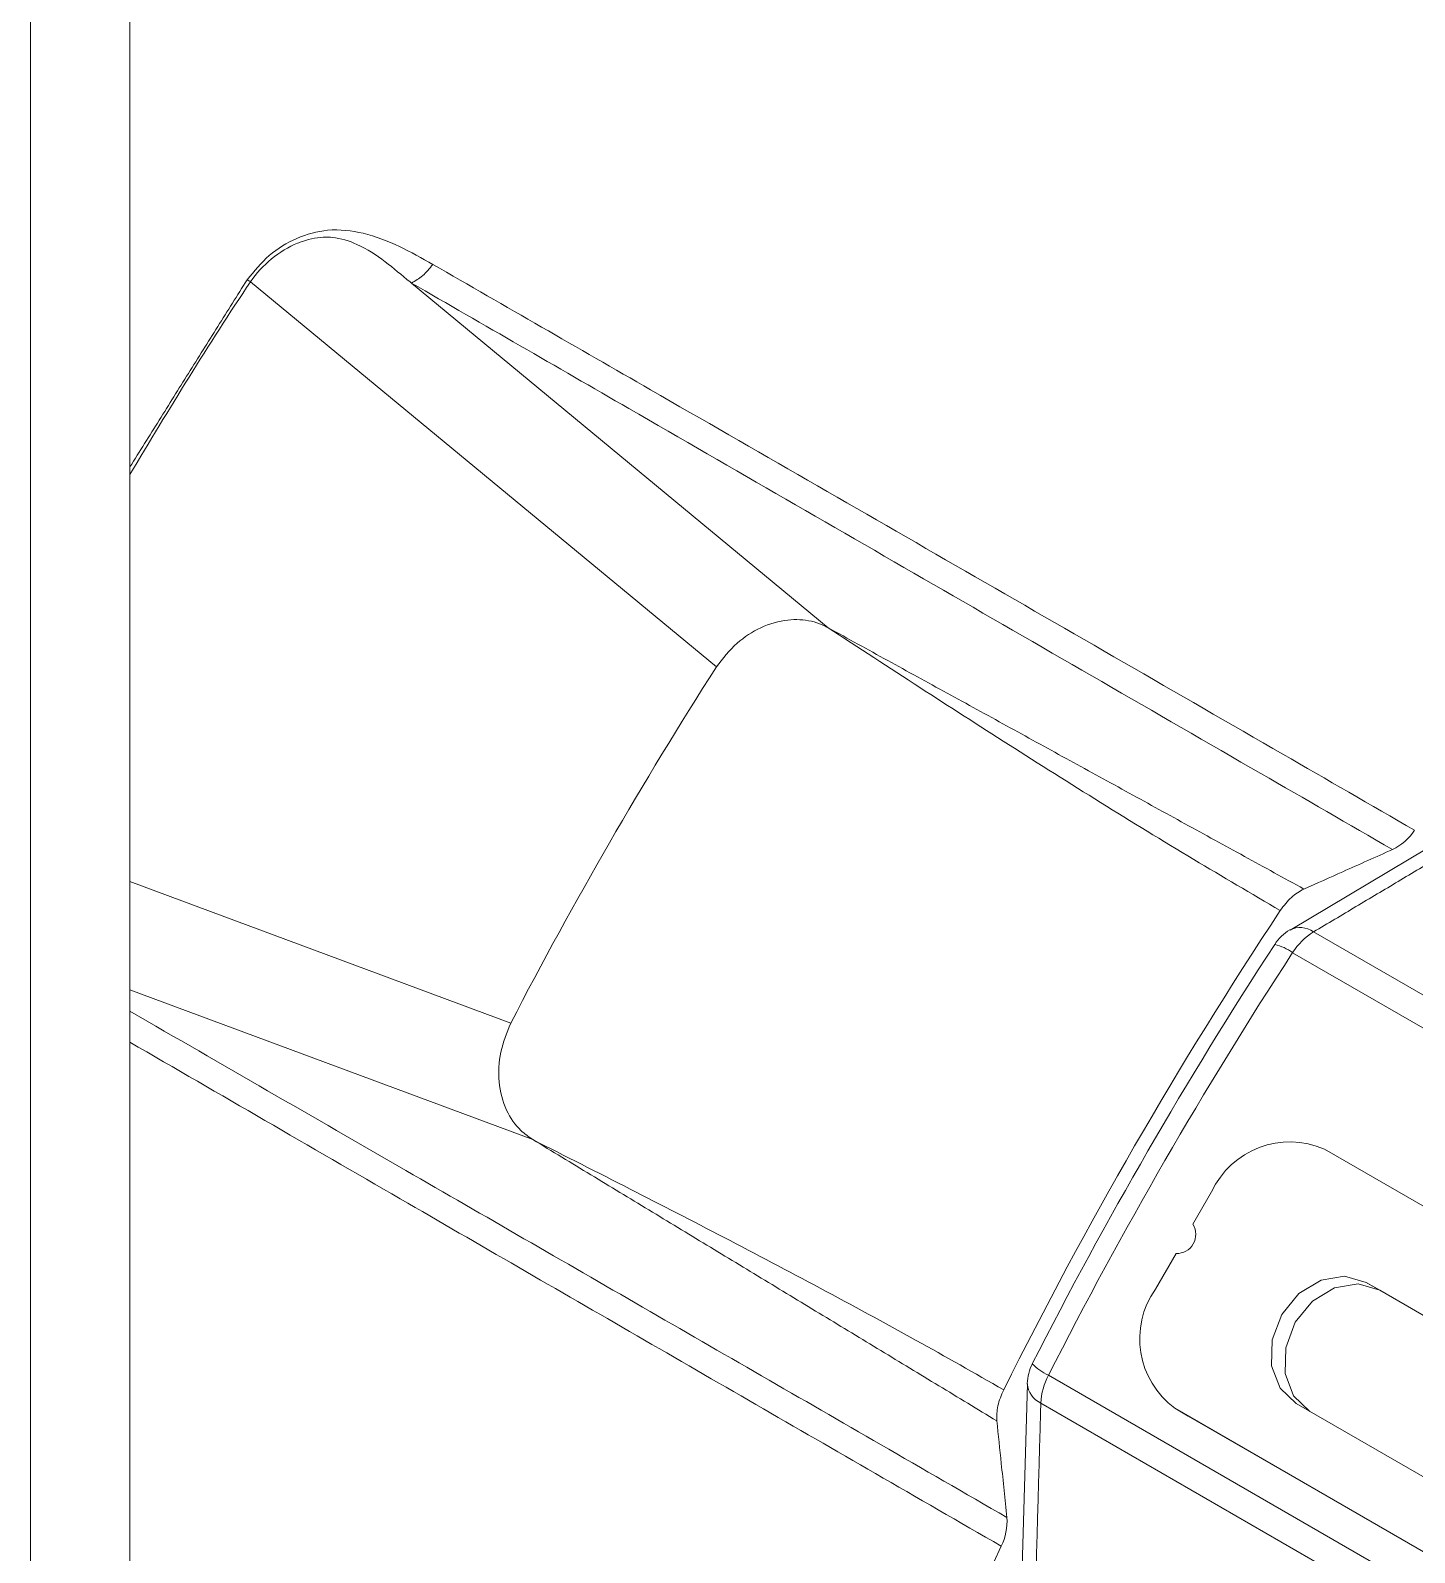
# Model space of a CAD drawing. Extents: x 11 to 120, y 2 to 94.
# Drawn here: x 18.834 to 20.685, y 74.896 to 76.931 of the extents above; entities that cross this region are included whole.
import ezdxf

# ---------------------------------------------------------------- set-up
doc = ezdxf.new("R2010")
doc.units = 0
doc.header["$MEASUREMENT"] = 0
doc.linetypes.add('SLD-Solid', pattern=[0])
doc.layers.add('OBJECT', color=7, linetype='CONTINUOUS')

msp = doc.modelspace()

# ---------------------------------------------------------------- linework, layer by layer
at = {"layer": 'OBJECT', "color": 7, "linetype": 'SLD-Solid', "lineweight": 15}
for p, q in [((18.9669, 79.8738), (18.9669, 72.8371)), ((18.8339, 79.7971), (18.8339, 72.7357)), ((19.7512, 76.0803), (19.1283, 76.5953)), ((19.9007, 76.1326), (19.3435, 76.5936)), ((20.8681, 75.937), (20.5184, 75.7284)), ((19.4762, 75.604), (18.9669, 75.7935)), ((20.5497, 75.7261), (21.0369, 75.4448)), ((21.004, 75.4199), (20.5217, 75.6983)), ((19.5057, 75.4484), (18.9669, 75.6487)), ((20.9001, 75.2417), (20.5642, 75.4356)), ((20.4133, 75.3784), (20.3883, 75.3351)), ((20.3658, 75.2961), (20.3383, 75.2485)), ((20.8948, 75.0987), (20.6201, 75.2573)), ((20.6381, 75.2469), (20.6201, 75.2573)), ((20.8948, 75.0987), (20.6381, 75.2469)), ((20.1951, 75.1333), (20.869, 74.7443)), ((20.8589, 74.707), (20.185, 75.096)), ((20.5266, 75.0954), (20.9459, 74.8533)), ((21.0113, 74.7157), (20.3642, 75.0892)), ((20.3642, 75.0892), (20.3822, 75.0788)), ((21.0293, 74.7053), (20.3822, 75.0788))]:
    msp.add_line(p, q, dxfattribs=at)
at = {"layer": 'OBJECT', "color": 7, "linetype": 'SLD-Solid', "lineweight": 15, "flags": 128}
for points in [[(20.6201, 75.2573), (20.5912, 75.2657), (20.5597, 75.2606), (20.5302, 75.2426), (20.5072, 75.2145), (20.4944, 75.1806), (20.4935, 75.1461), (20.5049, 75.1161), (20.5266, 75.0954)], [(20.6381, 75.2469), (20.6092, 75.2554), (20.5777, 75.2502), (20.5482, 75.2322), (20.5252, 75.2041), (20.5124, 75.1702), (20.5115, 75.1357), (20.5229, 75.1057), (20.5446, 75.085)], [(20.1673, 75.122), (20.1594, 74.8611), (20.1554, 74.6936)]]:
    msp.add_lwpolyline(points, dxfattribs=at)
at = {"layer": 'OBJECT', "color": 7, "linetype": 'SLD-Solid', "lineweight": 15}
for centre, radius, start, end in [((19.2496, 76.8191), 0.2546, 240.3329, 241.537), ((24.8369, 72.8266), 6.0375, 147.38935, 152.61065), ((20.6213, 75.9047), 0.0765, 296.3837, 326.0387), ((25.5487, 72.4156), 6.0486, 146.49364, 153.50636), ((20.5497, 75.6755), 0.062, 120.8488, 146.8847), ((20.5316, 75.7014), 0.0306, 53.8544, 116.7501), ((20.5951, 75.6524), 0.0866, 121.671, 147.9506), ((25.5425, 72.4192), 6.0228, 146.88808, 153.05301), ((20.4819, 75.6432), 0.068, 54.1557, 76.5129), ((25.6051, 72.3831), 6.0689, 146.88861, 153.05249), ((20.518, 75.33), 0.1153, 66.3569, 155.1837), ((20.3668, 75.3216), 0.0254, 267.8486, 32.1514), ((20.4325, 75.1821), 0.1153, 144.8149, 233.6488), ((20.2289, 75.1205), 0.062, 153.056, 178.3225), ((20.2236, 75.1966), 0.0693, 223.8162, 245.7416), ((20.2724, 75.0924), 0.0874, 152.0632, 177.6047), ((20.1979, 75.1243), 0.0311, 183.7936, 245.5257), ((20.0633, 74.9383), 0.0765, 333.9619, 3.6135), ((24.5038, 72.8632), 4.8249, 154.9672, 173.6534)]:
    msp.add_arc(centre, radius, start, end, dxfattribs=at)
for points, knots in [([(19.1236, 76.5979), (19.133, 76.6093), (19.1517, 76.6322), (19.1902, 76.6556), (19.2346, 76.6673), (19.3001, 76.6592), (19.3425, 76.6351), (19.372, 76.6185)], [0, 0, 0, 0, 0.13867, 0.277419, 0.423115, 0.599885, 1, 1, 1, 1]), ([(19.3435, 76.5936), (19.3435, 76.5936), (19.3428, 76.5941), (19.3199, 76.6124), (19.2908, 76.6397), (19.2469, 76.6543), (19.2219, 76.6553), (19.206, 76.6526), (19.1811, 76.6431), (19.1553, 76.6275), (19.1359, 76.6067), (19.1283, 76.5953), (19.1283, 76.5953)], [0, 0, 0, 0, 0.000008, 0.011235, 0.408406, 0.550964, 0.581776, 0.700643, 0.724685, 0.86239, 0.999992, 1, 1, 1, 1]), ([(19.372, 76.6185), (19.3676, 76.6131), (19.3588, 76.6023), (19.3485, 76.5965), (19.3434, 76.5936)], [0, 0, 0, 0, 0.499999, 1, 1, 1, 1]), ([(19.372, 76.6185), (19.4689, 76.5627), (19.7049, 76.4268), (20.0836, 76.2088), (20.4249, 76.012), (20.626, 75.8959), (20.6847, 75.862)], [0, 0, 0, 0, 0.224142, 0.545792, 0.867469, 1, 1, 1, 1]), ([(19.1283, 76.5953), (19.1283, 76.5953), (19.0716, 76.5117), (19.0192, 76.4246), (18.9669, 76.3375)], [0, 0, 0, 0, 0.000008, 1, 1, 1, 1]), ([(20.6553, 75.8362), (20.5966, 75.8701), (20.3953, 75.9863), (20.0541, 76.1832), (19.676, 76.4017), (19.4402, 76.5378), (19.3434, 76.5936)], [0, 0, 0, 0, 0.132531, 0.454207, 0.77585, 1, 1, 1, 1]), ([(19.9007, 76.1326), (19.898, 76.134), (19.8909, 76.1378), (19.8734, 76.1432), (19.8457, 76.145), (19.8108, 76.1347), (19.7766, 76.113), (19.7599, 76.0915), (19.7512, 76.0803)], [0, 0, 0, 0, 0.061294, 0.157978, 0.353027, 0.568967, 0.775602, 1, 1, 1, 1]), ([(20.5052, 75.7546), (20.4666, 75.7773), (20.3857, 75.8246), (20.2648, 75.8988), (20.1428, 75.9757), (20.0215, 76.0538), (19.9415, 76.106), (19.9007, 76.1326)], [0, 0, 0, 0, 0.187126, 0.391336, 0.595144, 0.79397, 1, 1, 1, 1]), ([(20.6553, 75.8362), (20.6331, 75.8263), (20.5936, 75.8087), (20.5541, 75.7911), (20.5367, 75.7834)], [0, 0, 0, 0, 0.56, 1, 1, 1, 1]), ([(20.5367, 75.7834), (20.531, 75.7802), (20.5196, 75.7737), (20.51, 75.761), (20.5052, 75.7546)], [0, 0, 0, 0, 0.49976, 1, 1, 1, 1]), ([(18.9669, 75.6201), (19.0896, 75.5492), (19.2646, 75.4482), (19.4938, 75.316), (19.7053, 75.1939), (19.9205, 75.0697), (20.0835, 74.9756), (20.1397, 74.9432)], [0, 0, 0, 0, 0.317539, 0.452651, 0.587765, 0.857973, 1, 1, 1, 1]), ([(19.4762, 75.604), (19.471, 75.5913), (19.4606, 75.5658), (19.4588, 75.5244), (19.4684, 75.4875), (19.486, 75.462), (19.5002, 75.4522), (19.5057, 75.4484)], [0, 0, 0, 0, 0.217939, 0.435238, 0.661578, 0.868608, 1, 1, 1, 1]), ([(20.1321, 74.9048), (20.0759, 74.9372), (19.9129, 75.0313), (19.6978, 75.1556), (19.4864, 75.2778), (19.2597, 75.409), (19.0872, 75.5089), (18.9669, 75.5786)], [0, 0, 0, 0, 0.142918, 0.414822, 0.550784, 0.686749, 1, 1, 1, 1]), ([(19.5057, 75.4484), (19.5491, 75.4264), (19.6343, 75.3832), (19.7626, 75.3172), (19.8902, 75.25), (20.015, 75.1824), (20.0964, 75.1361), (20.1353, 75.1139)], [0, 0, 0, 0, 0.206019, 0.404831, 0.608657, 0.812864, 1, 1, 1, 1]), ([(20.1353, 75.1139), (20.1322, 75.1066), (20.126, 75.092), (20.1261, 75.0788), (20.1261, 75.0723)], [0, 0, 0, 0, 0.49976, 1, 1, 1, 1]), ([(20.1397, 74.9432), (20.1372, 74.9673), (20.1326, 75.0103), (20.1281, 75.0533), (20.1261, 75.0723)], [0, 0, 0, 0, 0.56, 1, 1, 1, 1])]:
    msp.add_open_spline(points, degree=3, knots=knots, dxfattribs=at)
for points in [[(18.9669, 76.3477), (19.1236, 76.5979)], [(19.3434, 76.5936), (19.3435, 76.5936)], [(19.9007, 76.1326), (20.5367, 75.7834)], [(20.7763, 75.8612), (20.5497, 75.7261)], [(20.1261, 75.0723), (19.5057, 75.4484)], [(20.185, 75.096), (20.1772, 74.822)]]:
    msp.add_open_spline(points, degree=1, dxfattribs=at)

doc.saveas('drawing.dxf')
